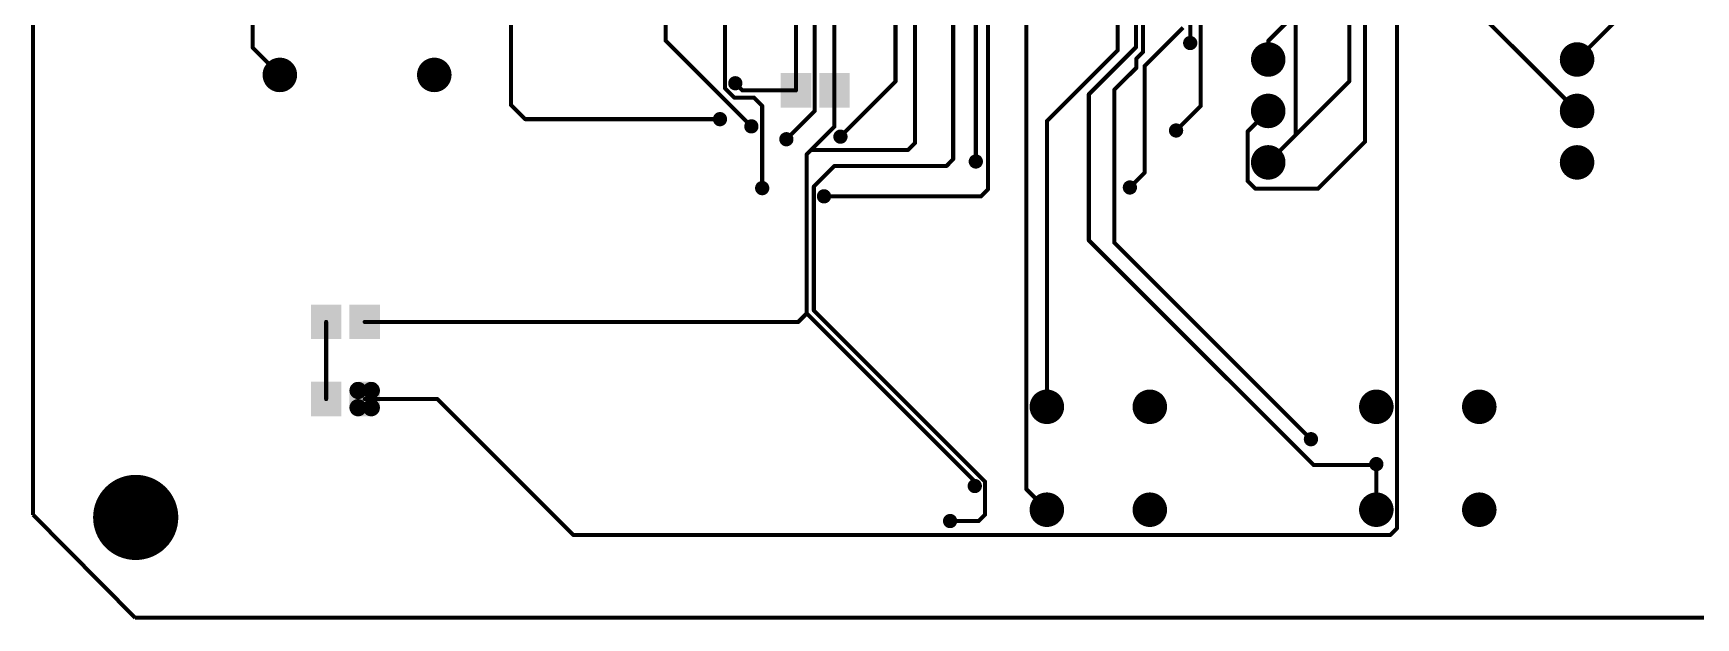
# Model space of a CAD drawing. Header units: millimetres. Extents: x 0 to 677, y 0 to 574.
# Drawn here: x 298.8 to 380.8, y 433.1 to 462 of the extents above; entities that cross this region are included whole.
import ezdxf

# ---------------------------------------------------------------- set-up
doc = ezdxf.new("R2010")
doc.units = ezdxf.units.MM
doc.layers.add('Layer2', color=7, linetype='Continuous', lineweight=70)
for name, color, linetype in [('MultiLayer', 9, 'Continuous'), ('TopLayer', 1, 'Continuous'), ('TopPaste', 250, 'Continuous'), ('TopSolder', 250, 'Continuous')]:
    doc.layers.add(name, color=color, linetype=linetype)
doc.layers.add('PadHoleLayer', color=7, linetype='Continuous', true_color=0xffffff)
doc.layers.add('ViaHoleLayer', color=7, linetype='Continuous', true_color=0xffffff)

msp = doc.modelspace()

# ---------------------------------------------------------------- linework, layer by layer
at = {"layer": 'Layer2', "color": 0}
for p, q in [((298.761, 438.184), (298.761, 547.937)), ((303.791, 433.104), (298.761, 438.184)), ((453.651, 433.104), (303.791, 433.104))]:
    msp.add_line(p, q, dxfattribs=at)
at = {"layer": 'MultiLayer', "color": 0, "const_width": 0.25}
for points in [[(355.722, 461.476, 1), (355.972, 461.476, 1)], [(333.276, 459.489, 1), (333.526, 459.489, 1)], [(332.52, 457.717, 1), (332.77, 457.717, 1)], [(334.069, 457.361, 1), (334.319, 457.361, 1)], [(335.797, 456.726, 1), (336.047, 456.726, 1)], [(338.464, 456.853, 1), (338.714, 456.853, 1)], [(355.024, 457.158, 1), (355.274, 457.158, 1)], [(345.144, 455.628, 1), (345.394, 455.628, 1)], [(334.603, 454.313, 1), (334.853, 454.313, 1)], [(352.745, 454.345, 1), (352.995, 454.345, 1)], [(337.651, 453.907, 1), (337.901, 453.907, 1)], [(361.679, 441.918, 1), (361.929, 441.918, 1)], [(364.905, 440.689, 1), (365.155, 440.689, 1)], [(345.093, 439.607, 1), (345.343, 439.607, 1)], [(343.874, 437.879, 1), (344.124, 437.879, 1)]]:
    msp.add_lwpolyline(points, format="xyb", close=True, dxfattribs=at)
at = {"layer": 'PadHoleLayer'}
for points, const_width in [([(359.471, 460.663, 1), (359.921, 460.663, 1)], 0.45), ([(374.711, 460.663, 1), (375.161, 460.663, 1)], 0.45), ([(310.703, 459.901, 1), (311.153, 459.901, 1)], 0.45), ([(310.703, 459.901, 1), (311.153, 459.901, 1)], 0.45), ([(318.323, 459.901, 1), (318.773, 459.901, 1)], 0.45), ([(359.471, 458.123, 1), (359.921, 458.123, 1)], 0.45), ([(374.711, 458.123, 1), (375.161, 458.123, 1)], 0.45), ([(359.471, 455.583, 1), (359.921, 455.583, 1)], 0.45), ([(374.711, 455.583, 1), (375.161, 455.583, 1)], 0.45), ([(348.549, 443.518, 1), (348.999, 443.518, 1)], 0.45), ([(348.549, 443.518, 1), (348.999, 443.518, 1)], 0.45), ([(353.629, 443.518, 1), (354.079, 443.518, 1)], 0.45), ([(364.805, 443.518, 1), (365.255, 443.518, 1)], 0.45), ([(369.885, 443.518, 1), (370.335, 443.518, 1)], 0.45), ([(303.066, 438.057, 1), (304.566, 438.057, 1)], 1.5), ([(348.549, 438.438, 1), (348.999, 438.438, 1)], 0.45), ([(353.629, 438.438, 1), (354.079, 438.438, 1)], 0.45), ([(364.805, 438.438, 1), (365.255, 438.438, 1)], 0.45), ([(369.885, 438.438, 1), (370.335, 438.438, 1)], 0.45)]:
    msp.add_lwpolyline(points, format="xyb", close=True, dxfattribs=dict(at, const_width=const_width))
at = {"layer": 'TopLayer', "color": 0, "const_width": 0.2}
for points in [[(356.369, 458.377), (356.369, 505.697)], [(355.847, 461.476), (355.847, 501.367)], [(363.694, 459.581), (363.694, 490.635)], [(366.046, 437.511), (366.046, 487.74)], [(345.269, 455.628), (345.269, 485.352)], [(322.333, 458.415), (322.333, 483.752)], [(361.046, 456.933), (361.046, 482.173)], [(364.471, 456.599), (364.471, 482.173)], [(344.151, 455.736), (344.151, 479.535)], [(329.961, 461.594), (329.961, 477.512)], [(341.306, 459.571), (341.306, 476.919)], [(342.272, 456.548), (342.272, 476.843)], [(309.592, 461.237), (309.592, 475.014)], [(353.524, 461.044), (353.524, 475.446)], [(353.168, 461.267), (353.168, 473.058)], [(338.294, 459.139), (338.294, 472.345)], [(347.758, 439.454), (347.758, 471.76)], [(345.866, 454.25), (345.866, 471.42)], [(337.319, 458.123), (337.319, 470.341)], [(332.899, 459.228), (332.899, 469.76)], [(336.394, 459.139), (336.394, 468.725)], [(352.264, 461.105), (352.264, 464.854)], [(374.936, 460.663), (378.34, 464.067)], [(359.696, 461.578), (360.696, 462.578)], [(353.597, 460.338), (355.497, 462.238)], [(370.593, 462.467), (374.936, 458.123)], [(309.592, 461.237), (310.928, 459.901)], [(329.961, 461.594), (334.194, 457.361)], [(348.774, 457.615), (352.264, 461.105)], [(350.846, 458.945), (353.168, 461.267)], [(353.194, 460.714), (353.524, 461.044)], [(359.696, 460.663), (359.696, 461.578)], [(352.101, 459.165), (353.194, 460.257)], [(353.194, 460.257), (353.194, 460.714)], [(353.597, 455.072), (353.597, 460.338)], [(333.401, 459.489), (333.751, 459.139)], [(338.589, 456.853), (341.306, 459.571)], [(361.046, 456.933), (363.694, 459.581)], [(332.899, 459.228), (333.343, 458.784)], [(333.343, 458.784), (334.321, 458.784)], [(333.751, 459.139), (336.394, 459.139)], [(334.321, 458.784), (334.728, 458.377)], [(338.294, 457.353), (338.294, 459.139)], [(350.846, 451.733), (350.846, 458.945)], [(352.101, 451.621), (352.101, 459.165)], [(323.031, 457.717), (322.333, 458.415)], [(323.031, 457.717), (332.645, 457.717)], [(334.728, 454.313), (334.728, 458.377)], [(335.922, 456.726), (337.319, 458.123)], [(355.149, 457.158), (356.369, 458.377)], [(358.68, 457.107), (359.696, 458.123)], [(336.926, 455.985), (338.294, 457.353)], [(348.774, 443.518), (348.774, 457.615)], [(358.68, 454.669), (358.68, 457.107)], [(359.696, 455.583), (361.046, 456.933)], [(337.184, 456.193), (341.916, 456.193)], [(341.916, 456.193), (342.272, 456.548)], [(362.16, 454.288), (364.471, 456.599)], [(336.926, 448.127), (336.926, 455.985)], [(337.276, 454.389), (338.292, 455.405)], [(338.292, 455.405), (343.821, 455.405)], [(343.821, 455.405), (344.151, 455.736)], [(337.276, 448.272), (337.276, 454.389)], [(352.87, 454.345), (353.597, 455.072)], [(358.68, 454.669), (359.061, 454.288)], [(337.776, 453.907), (345.523, 453.907)], [(345.523, 453.907), (345.866, 454.25)], [(359.061, 454.288), (362.16, 454.288)], [(350.846, 451.733), (361.931, 440.648)], [(352.101, 451.621), (361.804, 441.918)], [(336.508, 447.709), (336.926, 448.127)], [(336.926, 448.127), (345.218, 439.835)], [(337.276, 448.272), (345.726, 439.822)], [(313.214, 443.899), (313.214, 447.709)], [(315.114, 447.709), (336.508, 447.709)], [(315.114, 443.899), (318.7, 443.899)], [(318.7, 443.899), (325.406, 437.194)], [(361.931, 440.648), (364.979, 440.648)], [(364.979, 440.648), (365.03, 440.597)], [(365.03, 440.597), (365.03, 440.689)], [(365.03, 438.438), (365.03, 440.597)], [(345.218, 439.607), (345.218, 439.835)], [(345.726, 438.197), (345.726, 439.822)], [(347.758, 439.454), (348.774, 438.438)], [(345.408, 437.879), (345.726, 438.197)], [(325.406, 437.194), (365.728, 437.194)], [(343.999, 437.879), (345.408, 437.879)], [(365.728, 437.194), (366.046, 437.511)]]:
    msp.add_lwpolyline(points, dxfattribs=at)
at = {"layer": 'TopLayer', "color": 0}
for points, const_width in [([(309.542, 461.237, 1), (309.642, 461.237, 1)], 0.1), ([(309.542, 461.237, 1), (309.642, 461.237, 1)], 0.1), ([(329.911, 461.594, 1), (330.011, 461.594, 1)], 0.1), ([(329.911, 461.594, 1), (330.011, 461.594, 1)], 0.1), ([(352.214, 461.105, 1), (352.314, 461.105, 1)], 0.1), ([(352.214, 461.105, 1), (352.314, 461.105, 1)], 0.1), ([(353.118, 461.267, 1), (353.218, 461.267, 1)], 0.1), ([(353.118, 461.267, 1), (353.218, 461.267, 1)], 0.1), ([(353.474, 461.044, 1), (353.574, 461.044, 1)], 0.1), ([(353.474, 461.044, 1), (353.574, 461.044, 1)], 0.1), ([(355.722, 461.476, 1), (355.972, 461.476, 1)], 0.25), ([(355.797, 461.476, 1), (355.897, 461.476, 1)], 0.1), ([(359.321, 460.663, 1), (360.071, 460.663, 1)], 0.75), ([(359.646, 461.578, 1), (359.746, 461.578, 1)], 0.1), ([(359.646, 461.578, 1), (359.746, 461.578, 1)], 0.1), ([(374.561, 460.663, 1), (375.311, 460.663, 1)], 0.75), ([(310.553, 459.901, 1), (311.303, 459.901, 1)], 0.75), ([(318.173, 459.901, 1), (318.923, 459.901, 1)], 0.75), ([(353.144, 460.714, 1), (353.244, 460.714, 1)], 0.1), ([(353.144, 460.714, 1), (353.244, 460.714, 1)], 0.1), ([(353.144, 460.257, 1), (353.244, 460.257, 1)], 0.1), ([(353.144, 460.257, 1), (353.244, 460.257, 1)], 0.1), ([(353.547, 460.338, 1), (353.647, 460.338, 1)], 0.1), ([(353.547, 460.338, 1), (353.647, 460.338, 1)], 0.1), ([(359.646, 460.663, 1), (359.746, 460.663, 1)], 0.1), ([(374.886, 460.663, 1), (374.986, 460.663, 1)], 0.1), ([(310.878, 459.901, 1), (310.978, 459.901, 1)], 0.1), ([(333.276, 459.489, 1), (333.526, 459.489, 1)], 0.25), ([(333.351, 459.489, 1), (333.451, 459.489, 1)], 0.1), ([(341.256, 459.571, 1), (341.356, 459.571, 1)], 0.1), ([(341.256, 459.571, 1), (341.356, 459.571, 1)], 0.1), ([(363.644, 459.581, 1), (363.744, 459.581, 1)], 0.1), ([(363.644, 459.581, 1), (363.744, 459.581, 1)], 0.1), ([(332.849, 459.228, 1), (332.949, 459.228, 1)], 0.1), ([(332.849, 459.228, 1), (332.949, 459.228, 1)], 0.1), ([(333.293, 458.784, 1), (333.393, 458.784, 1)], 0.1), ([(333.293, 458.784, 1), (333.393, 458.784, 1)], 0.1), ([(333.701, 459.139, 1), (333.801, 459.139, 1)], 0.1), ([(333.701, 459.139, 1), (333.801, 459.139, 1)], 0.1), ([(334.271, 458.784, 1), (334.371, 458.784, 1)], 0.1), ([(334.271, 458.784, 1), (334.371, 458.784, 1)], 0.1), ([(336.344, 459.139, 1), (336.444, 459.139, 1)], 0.1), ([(336.344, 459.139, 1), (336.444, 459.139, 1)], 0.1), ([(338.244, 459.139, 1), (338.344, 459.139, 1)], 0.1), ([(338.244, 459.139, 1), (338.344, 459.139, 1)], 0.1), ([(350.796, 458.945, 1), (350.896, 458.945, 1)], 0.1), ([(350.796, 458.945, 1), (350.896, 458.945, 1)], 0.1), ([(352.051, 459.165, 1), (352.151, 459.165, 1)], 0.1), ([(352.051, 459.165, 1), (352.151, 459.165, 1)], 0.1), ([(359.321, 458.123, 1), (360.071, 458.123, 1)], 0.75), ([(374.561, 458.123, 1), (375.311, 458.123, 1)], 0.75), ([(322.283, 458.415, 1), (322.383, 458.415, 1)], 0.1), ([(322.283, 458.415, 1), (322.383, 458.415, 1)], 0.1), ([(322.981, 457.717, 1), (323.081, 457.717, 1)], 0.1), ([(322.981, 457.717, 1), (323.081, 457.717, 1)], 0.1), ([(332.52, 457.717, 1), (332.77, 457.717, 1)], 0.25), ([(332.595, 457.717, 1), (332.695, 457.717, 1)], 0.1), ([(334.678, 458.377, 1), (334.778, 458.377, 1)], 0.1), ([(334.678, 458.377, 1), (334.778, 458.377, 1)], 0.1), ([(337.269, 458.123, 1), (337.369, 458.123, 1)], 0.1), ([(337.269, 458.123, 1), (337.369, 458.123, 1)], 0.1), ([(356.319, 458.377, 1), (356.419, 458.377, 1)], 0.1), ([(356.319, 458.377, 1), (356.419, 458.377, 1)], 0.1), ([(359.646, 458.123, 1), (359.746, 458.123, 1)], 0.1), ([(374.886, 458.123, 1), (374.986, 458.123, 1)], 0.1), ([(334.069, 457.361, 1), (334.319, 457.361, 1)], 0.25), ([(334.144, 457.361, 1), (334.244, 457.361, 1)], 0.1), ([(335.797, 456.726, 1), (336.047, 456.726, 1)], 0.25), ([(338.244, 457.353, 1), (338.344, 457.353, 1)], 0.1), ([(338.244, 457.353, 1), (338.344, 457.353, 1)], 0.1), ([(338.464, 456.853, 1), (338.714, 456.853, 1)], 0.25), ([(338.539, 456.853, 1), (338.639, 456.853, 1)], 0.1), ([(348.724, 457.615, 1), (348.824, 457.615, 1)], 0.1), ([(348.724, 457.615, 1), (348.824, 457.615, 1)], 0.1), ([(355.024, 457.158, 1), (355.274, 457.158, 1)], 0.25), ([(355.099, 457.158, 1), (355.199, 457.158, 1)], 0.1), ([(358.63, 457.107, 1), (358.73, 457.107, 1)], 0.1), ([(358.63, 457.107, 1), (358.73, 457.107, 1)], 0.1), ([(360.996, 456.933, 1), (361.096, 456.933, 1)], 0.1), ([(360.996, 456.933, 1), (361.096, 456.933, 1)], 0.1), ([(360.996, 456.933, 1), (361.096, 456.933, 1)], 0.1), ([(335.872, 456.726, 1), (335.972, 456.726, 1)], 0.1), ([(337.134, 456.193, 1), (337.234, 456.193, 1)], 0.1), ([(341.866, 456.193, 1), (341.966, 456.193, 1)], 0.1), ([(341.866, 456.193, 1), (341.966, 456.193, 1)], 0.1), ([(342.222, 456.548, 1), (342.322, 456.548, 1)], 0.1), ([(342.222, 456.548, 1), (342.322, 456.548, 1)], 0.1), ([(359.321, 455.583, 1), (360.071, 455.583, 1)], 0.75), ([(364.421, 456.599, 1), (364.521, 456.599, 1)], 0.1), ([(364.421, 456.599, 1), (364.521, 456.599, 1)], 0.1), ([(374.561, 455.583, 1), (375.311, 455.583, 1)], 0.75), ([(336.876, 455.985, 1), (336.976, 455.985, 1)], 0.1), ([(336.876, 455.985, 1), (336.976, 455.985, 1)], 0.1), ([(338.242, 455.405, 1), (338.342, 455.405, 1)], 0.1), ([(338.242, 455.405, 1), (338.342, 455.405, 1)], 0.1), ([(343.771, 455.405, 1), (343.871, 455.405, 1)], 0.1), ([(343.771, 455.405, 1), (343.871, 455.405, 1)], 0.1), ([(344.101, 455.736, 1), (344.201, 455.736, 1)], 0.1), ([(344.101, 455.736, 1), (344.201, 455.736, 1)], 0.1), ([(345.144, 455.628, 1), (345.394, 455.628, 1)], 0.25), ([(345.219, 455.628, 1), (345.319, 455.628, 1)], 0.1), ([(359.646, 455.583, 1), (359.746, 455.583, 1)], 0.1), ([(334.603, 454.313, 1), (334.853, 454.313, 1)], 0.25), ([(337.226, 454.389, 1), (337.326, 454.389, 1)], 0.1), ([(337.226, 454.389, 1), (337.326, 454.389, 1)], 0.1), ([(352.745, 454.345, 1), (352.995, 454.345, 1)], 0.25), ([(353.547, 455.072, 1), (353.647, 455.072, 1)], 0.1), ([(353.547, 455.072, 1), (353.647, 455.072, 1)], 0.1), ([(358.63, 454.669, 1), (358.73, 454.669, 1)], 0.1), ([(358.63, 454.669, 1), (358.73, 454.669, 1)], 0.1), ([(334.678, 454.313, 1), (334.778, 454.313, 1)], 0.1), ([(337.651, 453.907, 1), (337.901, 453.907, 1)], 0.25), ([(337.726, 453.907, 1), (337.826, 453.907, 1)], 0.1), ([(345.473, 453.907, 1), (345.573, 453.907, 1)], 0.1), ([(345.473, 453.907, 1), (345.573, 453.907, 1)], 0.1), ([(345.816, 454.25, 1), (345.916, 454.25, 1)], 0.1), ([(345.816, 454.25, 1), (345.916, 454.25, 1)], 0.1), ([(352.82, 454.345, 1), (352.92, 454.345, 1)], 0.1), ([(359.011, 454.288, 1), (359.111, 454.288, 1)], 0.1), ([(359.011, 454.288, 1), (359.111, 454.288, 1)], 0.1), ([(362.11, 454.288, 1), (362.21, 454.288, 1)], 0.1), ([(362.11, 454.288, 1), (362.21, 454.288, 1)], 0.1), ([(350.796, 451.733, 1), (350.896, 451.733, 1)], 0.1), ([(350.796, 451.733, 1), (350.896, 451.733, 1)], 0.1), ([(352.051, 451.621, 1), (352.151, 451.621, 1)], 0.1), ([(352.051, 451.621, 1), (352.151, 451.621, 1)], 0.1), ([(336.876, 448.127, 1), (336.976, 448.127, 1)], 0.1), ([(336.876, 448.127, 1), (336.976, 448.127, 1)], 0.1), ([(336.876, 448.127, 1), (336.976, 448.127, 1)], 0.1), ([(337.226, 448.272, 1), (337.326, 448.272, 1)], 0.1), ([(337.226, 448.272, 1), (337.326, 448.272, 1)], 0.1), ([(313.164, 447.709, 1), (313.264, 447.709, 1)], 0.1), ([(315.064, 447.709, 1), (315.164, 447.709, 1)], 0.1), ([(336.458, 447.709, 1), (336.558, 447.709, 1)], 0.1), ([(336.458, 447.709, 1), (336.558, 447.709, 1)], 0.1), ([(314.627, 444.324, 1), (314.952, 444.324, 1)], 0.325), ([(315.277, 444.324, 1), (315.602, 444.324, 1)], 0.325), ([(313.164, 443.899, 1), (313.264, 443.899, 1)], 0.1), ([(314.627, 443.474, 1), (314.952, 443.474, 1)], 0.325), ([(315.064, 443.899, 1), (315.164, 443.899, 1)], 0.1), ([(315.277, 443.474, 1), (315.602, 443.474, 1)], 0.325), ([(318.65, 443.899, 1), (318.75, 443.899, 1)], 0.1), ([(318.65, 443.899, 1), (318.75, 443.899, 1)], 0.1), ([(348.399, 443.518, 1), (349.149, 443.518, 1)], 0.75), ([(353.479, 443.518, 1), (354.229, 443.518, 1)], 0.75), ([(364.655, 443.518, 1), (365.405, 443.518, 1)], 0.75), ([(369.735, 443.518, 1), (370.485, 443.518, 1)], 0.75), ([(348.724, 443.518, 1), (348.824, 443.518, 1)], 0.1), ([(361.679, 441.918, 1), (361.929, 441.918, 1)], 0.25), ([(361.754, 441.918, 1), (361.854, 441.918, 1)], 0.1), ([(361.881, 440.648, 1), (361.981, 440.648, 1)], 0.1), ([(361.881, 440.648, 1), (361.981, 440.648, 1)], 0.1), ([(364.905, 440.689, 1), (365.155, 440.689, 1)], 0.25), ([(364.929, 440.648, 1), (365.029, 440.648, 1)], 0.1), ([(364.929, 440.648, 1), (365.029, 440.648, 1)], 0.1), ([(364.98, 440.689, 1), (365.08, 440.689, 1)], 0.1), ([(364.98, 440.597, 1), (365.08, 440.597, 1)], 0.1), ([(364.98, 440.597, 1), (365.08, 440.597, 1)], 0.1), ([(364.98, 440.597, 1), (365.08, 440.597, 1)], 0.1), ([(302.816, 438.057, 1), (304.816, 438.057, 1)], 2), ([(345.093, 439.607, 1), (345.343, 439.607, 1)], 0.25), ([(345.168, 439.835, 1), (345.268, 439.835, 1)], 0.1), ([(345.168, 439.835, 1), (345.268, 439.835, 1)], 0.1), ([(345.168, 439.607, 1), (345.268, 439.607, 1)], 0.1), ([(345.676, 439.822, 1), (345.776, 439.822, 1)], 0.1), ([(345.676, 439.822, 1), (345.776, 439.822, 1)], 0.1), ([(347.708, 439.454, 1), (347.808, 439.454, 1)], 0.1), ([(347.708, 439.454, 1), (347.808, 439.454, 1)], 0.1), ([(348.399, 438.438, 1), (349.149, 438.438, 1)], 0.75), ([(353.479, 438.438, 1), (354.229, 438.438, 1)], 0.75), ([(364.655, 438.438, 1), (365.405, 438.438, 1)], 0.75), ([(369.735, 438.438, 1), (370.485, 438.438, 1)], 0.75), ([(343.874, 437.879, 1), (344.124, 437.879, 1)], 0.25), ([(345.676, 438.197, 1), (345.776, 438.197, 1)], 0.1), ([(345.676, 438.197, 1), (345.776, 438.197, 1)], 0.1), ([(348.724, 438.438, 1), (348.824, 438.438, 1)], 0.1), ([(364.98, 438.438, 1), (365.08, 438.438, 1)], 0.1), ([(325.356, 437.194, 1), (325.456, 437.194, 1)], 0.1), ([(325.356, 437.194, 1), (325.456, 437.194, 1)], 0.1), ([(343.949, 437.879, 1), (344.049, 437.879, 1)], 0.1), ([(345.358, 437.879, 1), (345.458, 437.879, 1)], 0.1), ([(345.358, 437.879, 1), (345.458, 437.879, 1)], 0.1), ([(365.678, 437.194, 1), (365.778, 437.194, 1)], 0.1), ([(365.678, 437.194, 1), (365.778, 437.194, 1)], 0.1), ([(365.996, 437.511, 1), (366.096, 437.511, 1)], 0.1), ([(365.996, 437.511, 1), (366.096, 437.511, 1)], 0.1)]:
    msp.add_lwpolyline(points, format="xyb", close=True, dxfattribs=dict(at, const_width=const_width))
for points in [[(335.744, 459.889), (335.744, 458.389), (337.044, 459.889), (337.044, 458.389)], [(337.644, 459.889), (337.644, 458.389), (338.944, 459.889), (338.944, 458.389)], [(312.564, 448.459), (312.564, 446.959), (313.864, 448.459), (313.864, 446.959)], [(314.464, 448.459), (314.464, 446.959), (315.764, 448.459), (315.764, 446.959)], [(313.864, 443.149), (313.864, 444.649), (312.564, 443.149), (312.564, 444.649)], [(315.439, 443.149), (315.439, 444.649), (314.789, 443.149), (314.789, 444.649)], [(315.764, 443.474), (315.764, 444.324), (314.464, 443.474), (314.464, 444.324)]]:
    msp.add_solid(points, dxfattribs=at)
at = {"layer": 'TopPaste', "color": 0, "const_width": 0.325}
for points in [[(314.627, 444.324, 1), (314.952, 444.324, 1)], [(315.277, 444.324, 1), (315.602, 444.324, 1)], [(314.627, 443.474, 1), (314.952, 443.474, 1)], [(315.277, 443.474, 1), (315.602, 443.474, 1)]]:
    msp.add_lwpolyline(points, format="xyb", close=True, dxfattribs=at)
at = {"layer": 'TopPaste', "color": 0}
for points in [[(335.744, 459.889), (335.744, 458.389), (337.044, 459.889), (337.044, 458.389)], [(337.644, 459.889), (337.644, 458.389), (338.944, 459.889), (338.944, 458.389)], [(312.564, 448.459), (312.564, 446.959), (313.864, 448.459), (313.864, 446.959)], [(314.464, 448.459), (314.464, 446.959), (315.764, 448.459), (315.764, 446.959)], [(313.864, 443.149), (313.864, 444.649), (312.564, 443.149), (312.564, 444.649)], [(315.439, 443.149), (315.439, 444.649), (314.789, 443.149), (314.789, 444.649)], [(315.764, 443.474), (315.764, 444.324), (314.464, 443.474), (314.464, 444.324)]]:
    msp.add_solid(points, dxfattribs=at)
at = {"layer": 'TopSolder', "color": 0}
for points, const_width in [([(355.671, 461.476, 1), (356.023, 461.476, 1)], 0.352), ([(359.27, 460.663, 1), (360.122, 460.663, 1)], 0.852), ([(374.51, 460.663, 1), (375.362, 460.663, 1)], 0.852), ([(310.502, 459.901, 1), (311.354, 459.901, 1)], 0.852), ([(318.122, 459.901, 1), (318.974, 459.901, 1)], 0.852), ([(333.226, 459.489, 1), (333.577, 459.489, 1)], 0.352), ([(359.27, 458.123, 1), (360.122, 458.123, 1)], 0.852), ([(374.51, 458.123, 1), (375.362, 458.123, 1)], 0.852), ([(332.469, 457.717, 1), (332.821, 457.717, 1)], 0.352), ([(334.019, 457.361, 1), (334.37, 457.361, 1)], 0.352), ([(335.746, 456.726, 1), (336.097, 456.726, 1)], 0.352), ([(338.413, 456.853, 1), (338.764, 456.853, 1)], 0.352), ([(354.974, 457.158, 1), (355.325, 457.158, 1)], 0.352), ([(359.27, 455.583, 1), (360.122, 455.583, 1)], 0.852), ([(374.51, 455.583, 1), (375.362, 455.583, 1)], 0.852), ([(345.093, 455.628, 1), (345.445, 455.628, 1)], 0.352), ([(334.552, 454.313, 1), (334.904, 454.313, 1)], 0.352), ([(352.695, 454.345, 1), (353.046, 454.345, 1)], 0.352), ([(337.6, 453.907, 1), (337.952, 453.907, 1)], 0.352), ([(314.576, 444.324, 1), (315.002, 444.324, 1)], 0.427), ([(315.226, 444.324, 1), (315.652, 444.324, 1)], 0.427), ([(314.576, 443.474, 1), (315.002, 443.474, 1)], 0.427), ([(315.226, 443.474, 1), (315.652, 443.474, 1)], 0.427), ([(348.348, 443.518, 1), (349.2, 443.518, 1)], 0.852), ([(353.428, 443.518, 1), (354.28, 443.518, 1)], 0.852), ([(364.604, 443.518, 1), (365.456, 443.518, 1)], 0.852), ([(369.684, 443.518, 1), (370.536, 443.518, 1)], 0.852), ([(361.628, 441.918, 1), (361.98, 441.918, 1)], 0.352), ([(364.854, 440.689, 1), (365.206, 440.689, 1)], 0.352), ([(302.765, 438.057, 1), (304.867, 438.057, 1)], 2.102), ([(345.042, 439.607, 1), (345.394, 439.607, 1)], 0.352), ([(348.348, 438.438, 1), (349.2, 438.438, 1)], 0.852), ([(353.428, 438.438, 1), (354.28, 438.438, 1)], 0.852), ([(364.604, 438.438, 1), (365.456, 438.438, 1)], 0.852), ([(369.684, 438.438, 1), (370.536, 438.438, 1)], 0.852), ([(343.823, 437.879, 1), (344.175, 437.879, 1)], 0.352)]:
    msp.add_lwpolyline(points, format="xyb", close=True, dxfattribs=dict(at, const_width=const_width))
for points in [[(335.642, 459.991), (335.642, 458.288), (337.146, 459.991), (337.146, 458.288)], [(337.542, 459.991), (337.542, 458.288), (339.046, 459.991), (339.046, 458.288)], [(312.462, 448.561), (312.462, 446.858), (313.966, 448.561), (313.966, 446.858)], [(314.362, 448.561), (314.362, 446.858), (315.866, 448.561), (315.866, 446.858)], [(313.966, 443.048), (313.966, 444.751), (312.462, 443.048), (312.462, 444.751)], [(315.439, 443.048), (315.439, 444.751), (314.789, 443.048), (314.789, 444.751)], [(315.866, 443.474), (315.866, 444.324), (314.362, 443.474), (314.362, 444.324)]]:
    msp.add_solid(points, dxfattribs=at)
at = {"layer": 'ViaHoleLayer', "const_width": 0.15}
for points in [[(355.772, 461.476, 1), (355.922, 461.476, 1)], [(355.772, 461.476, 1), (355.922, 461.476, 1)], [(333.326, 459.489, 1), (333.476, 459.489, 1)], [(333.326, 459.489, 1), (333.476, 459.489, 1)], [(332.57, 457.717, 1), (332.72, 457.717, 1)], [(332.57, 457.717, 1), (332.72, 457.717, 1)], [(334.119, 457.361, 1), (334.269, 457.361, 1)], [(334.119, 457.361, 1), (334.269, 457.361, 1)], [(338.514, 456.853, 1), (338.664, 456.853, 1)], [(338.514, 456.853, 1), (338.664, 456.853, 1)], [(355.074, 457.158, 1), (355.224, 457.158, 1)], [(355.074, 457.158, 1), (355.224, 457.158, 1)], [(335.847, 456.726, 1), (335.997, 456.726, 1)], [(335.847, 456.726, 1), (335.997, 456.726, 1)], [(345.194, 455.628, 1), (345.344, 455.628, 1)], [(345.194, 455.628, 1), (345.344, 455.628, 1)], [(334.653, 454.313, 1), (334.803, 454.313, 1)], [(334.653, 454.313, 1), (334.803, 454.313, 1)], [(352.795, 454.345, 1), (352.945, 454.345, 1)], [(352.795, 454.345, 1), (352.945, 454.345, 1)], [(337.701, 453.907, 1), (337.851, 453.907, 1)], [(337.701, 453.907, 1), (337.851, 453.907, 1)], [(361.729, 441.918, 1), (361.879, 441.918, 1)], [(361.729, 441.918, 1), (361.879, 441.918, 1)], [(364.955, 440.689, 1), (365.105, 440.689, 1)], [(345.143, 439.607, 1), (345.293, 439.607, 1)], [(345.143, 439.607, 1), (345.293, 439.607, 1)], [(343.924, 437.879, 1), (344.074, 437.879, 1)], [(343.924, 437.879, 1), (344.074, 437.879, 1)]]:
    msp.add_lwpolyline(points, format="xyb", close=True, dxfattribs=at)

doc.saveas('drawing.dxf')
